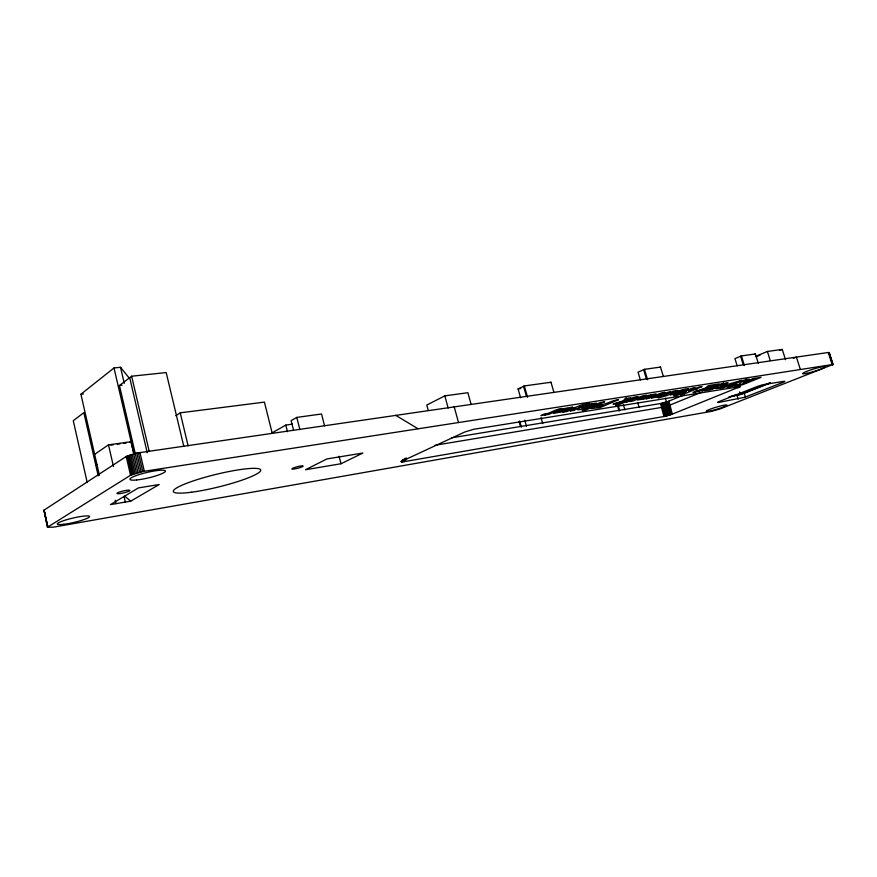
<?xml version="1.0" encoding="UTF-8"?>
<svg xmlns="http://www.w3.org/2000/svg" width="877" height="877" viewBox="0 0 877 877"><rect width="100%" height="100%" fill="white"/><g stroke="black" fill="none" stroke-linecap="round" stroke-linejoin="round"><path stroke-width="1.32" d="M401.359 461.455L464.678 432.043L473.448 429.324L740.462 386.527L672.286 414.141L665.161 416.301L404.286 461.642L401.238 461.609M47.49 527.22L130.541 475.268L142.754 471.519L833.095 364.448L719.973 408.945L711.587 411.357L53.398 527.165L47.49 527.22L44.069 510.118L126.211 456.5L136.79 453.069L827.724 352.554L829.028 352.971M642.096 398.816L651.611 395.121L642.096 398.816L641.427 396.568M401.227 461.73L402.861 459.603M401.348 461.828L402.971 459.822M401.578 461.883L403.201 459.877M401.918 461.905L404.352 458.901M402.379 461.894L404.801 458.89M402.927 461.839L406.161 457.849M404.286 461.642L406.709 458.649M740.276 380.958L739.081 381.703M99.419 475.334L80.914 394.233L113.999 367.956L120.522 367.299L129.467 378.404M135.343 453.924L119.447 385.496L131.627 376.211L166.191 372.561L183.797 446.316M94.65 454.352L108.496 444.836L130.98 441.712L133.743 453.606M95.801 465.259L96.887 464.536M129.785 442.512L132.306 440.824M175.817 415.753L180.224 412.837L264.415 402.104L272.21 433.238M626.046 397.829L626.726 400.109L630.651 397.774L626.375 398.443L622.144 401.238L613.034 404.144L625.772 400.789L625.093 398.509M130.739 501.162L159.197 484.532L138.413 487.919L110.48 504.593L130.739 501.162L124.753 496.174M685.277 389.443L685.935 391.613L680.618 394.727L683.347 394.288L702.049 386.582L698.728 387.108L688.96 391.131L688.302 388.96M324.567 425.783L321.53 413.988L296.788 417.408L291.109 420.642L293.455 429.894M271.684 433.095L285.792 425.093L292.512 424.139M573.931 410.359L583.15 405.218L589.388 403.146L582.273 404.757L562.815 412.135L566.772 411.499L575.75 407.958L570.039 410.984L573.931 410.359L573.251 408.024M688.96 391.131L695.11 387.678L692.457 388.094L673.766 395.823L677 395.297L685.935 391.613M471.135 404.516L467.869 392.71L444.825 395.878L426.781 405.031L428.195 410.272M341.021 463.747L362.881 453.025L326.946 458.934L305.503 469.732L341.021 463.747L339.081 456.226M520.587 397.774L518.088 388.928L524.336 385.935L550.997 382.24L553.869 392.227M550.208 382.613L550.997 382.24M663.242 376.09L660.524 367.09L644.463 369.316L638.05 372.166L640.374 379.927M659.723 367.452L660.524 367.09M625.772 400.789L615.555 405.141L619.392 404.527L637.974 396.623L634.115 397.226L626.726 400.109M758.386 363.549L755.382 353.968L741.405 355.909L734.948 358.638L737.195 365.862M746.809 380.98C757.333 376.88 735.715 380.98 735.726 384.488L731.67 385.847L733.698 384.904C716.783 389.728 736.91 385.891 739.728 383.786C740.418 381.659 748.563 379.193 743.192 381.681L746.809 380.98L746.152 378.886M754.571 354.308L755.382 353.968M755.404 356.479L767.375 351.469L782.251 349.419L785.507 359.68M779.85 350.416L782.251 349.419M451.337 437.864L660.545 403.541L667.704 401.589L683.972 394.935M702.74 391.712L670.116 405.01L662.935 407.202L435.025 445.286M715.796 387.185L718.46 386.099C713.966 386.428 728.063 382.284 720.488 385.266L723.963 384.718L728.02 382.646L719.447 384.378L705.075 390.166A5.668 0.647 -16.6 0 0 704.549 390.78L710.096 389.881L717.507 387.338L709.197 389.432L715.796 387.185L715.15 385.058M793.356 358.342L796.404 357.103L800.317 369.349M736.592 395.078L728.754 396.996M732.712 395.724L740.407 394.431L770.346 382.657M731.265 396.294L736.976 395.341A5.383 0.559 -16.7 0 0 744.233 393.247L770.412 382.942M745.406 397.029L782.865 382.416A5.569 0.57 -16.8 0 0 783.621 381.352L764.404 384.477A5.635 0.592 -16.8 0 0 756.774 386.669L719.315 401.458A5.448 0.559 -16.6 0 0 718.932 402.39L744.869 397.237L745.406 397.029L744.233 393.247M737.721 382.284L735.354 383.172M695.856 390.09L697.138 389.816M707.07 388.314L708.232 388.072M110.809 445.154L113.374 444.792M117.233 444.255L119.798 443.905M123.657 443.367L126.222 443.006M518.088 388.928L520.752 388.555M80.914 394.233L83.436 393.948M119.447 385.496L122.067 385.211M582.153 408.342L589.158 406.731C574.961 412.168 570.949 409.702 591.811 403.858L590.254 404.637C608.956 398.75 579.697 412.256 581.44 405.941M737.228 386.231L739.826 387.097M736.812 386.439L739.41 387.294M734.444 386.472L738.335 387.766M395.637 415.292L417.956 428.71M829.236 352.543L833.073 364.679M829.039 352.477L832.898 364.393M828.721 352.466L832.58 364.383M831.78 362.683L832.547 365.051M828.283 352.488L832.141 364.415M767.375 351.469L770.236 360.557M741.405 355.909L744.43 365.577M740.594 356.248L743.236 364.711M739.629 391.92L740.407 394.431M736.976 395.341L738.149 399.123M723.306 382.591L723.963 384.718M668.943 401.107L672.286 414.141M667.704 401.589L671.048 414.602M667.002 401.83L670.357 414.843M665.369 398.169L666.816 402.981M666.257 402.072L669.622 415.084M665.5 402.313L668.866 415.325M664.722 402.543L668.088 415.545M663.955 402.762L667.32 415.764M663.198 402.96L666.575 415.961M662.464 403.146L665.84 416.147M661.773 403.299L665.161 416.301M660.545 403.541L663.944 416.542M644.463 369.316L647.577 379.719M643.652 369.677L646.382 378.765M637.667 402.488L639.169 407.564M623.394 404.779L624.906 409.91M618.186 405.547L619.699 410.666M617.507 405.843L619.009 410.951M541.01 417.551L542.731 423.591M524.336 385.935L527.592 397.369M523.558 386.308L526.441 396.47M524.742 420.16L526.463 426.266M519.677 421.059L521.387 427.143M519.009 421.366L520.379 426.222M454.187 406.796L458.474 422.418M444.825 395.878L448.158 408.09M296.788 417.408L299.879 429.609M285.792 425.093L287.47 431.703M180.224 412.837L188.116 445.856M131.627 376.211L149.243 451.469M129.686 377.691L147.237 452.751M120.522 367.299L124.271 383.37M139.936 452.444L144.31 471.212M138.38 452.74L142.754 471.519M136.79 453.069L141.164 471.859M135.201 453.442L139.575 472.232M113.999 367.956L133.863 453.53M133.633 453.837L137.996 472.637M132.12 454.264L136.483 473.065M130.684 454.714L135.047 473.503M129.357 455.163L133.71 473.953M128.152 455.623L132.504 474.402M127.099 456.062L131.44 474.841M126.211 456.5L130.541 475.268M124.019 496.459L125.312 502.082M108.496 444.836L113.462 466.498M115.227 500.274L116.005 503.661M98.213 475.86L83.852 412.628L73.273 420.697L87.218 482.558M44.65 512.179L46.053 518.559M46.613 521.113L48.016 527.494M44.069 510.118L47.72 526.759M43.872 510.37L47.665 527.373M756.851 356.665A8.277 1.03 -17.1 0 1 760.249 354.944M572.418 407.158L562.332 411.773L553.475 413.374L558.101 410.962L564.152 410.008L567.441 408.485L559.383 410.403L563.856 408.638L572.418 407.158M637.7 399.813L643.367 399.21A5.076 0.614 -16.4 0 0 646.798 398.18L655.656 394.453A5.109 0.625 -16.4 0 0 655.919 393.916L648.015 395.461L637.7 399.813M683.632 390.133C676.518 392.348 659.767 397.752 678.908 393.06C698.081 386.11 682.438 389.125 676.342 391.964L683.632 390.133M677.428 390.594L667.046 395.538L658.079 398.005L673.284 391.109L677.428 390.594M591.054 408.485L600.076 407.619L618.592 399.66C612.201 400.208 606.884 404.297 600.471 404.856A5.328 0.669 -16.1 0 0 596.382 406.084L591.054 408.485M558.441 411.949L562.431 410.776L558.441 411.949M715.818 388.555L723.021 387.93L741.756 380.366L725.082 385.135A4.933 0.559 -16.7 0 0 721.289 386.264L715.818 388.555M591.591 404.648L585.726 406.654L591.591 404.648M674.731 393.51L678.447 392.414L674.731 393.51M698.3 390.923L706.763 388.939L693.564 392.633A5.755 0.658 -16.6 0 1 693.225 392.271L711.981 385.803L706.928 386.593L709.997 385.343L718.987 383.929L698.3 390.923M596.601 407.049L598.553 407.092L603.431 404.999L596.601 407.049M302.675 466.498L301.962 466.86A5.799 0.811 -14.4 0 1 292.49 469.14A5.799 0.811 -14.4 0 1 297.084 466.761A5.799 0.811 -14.4 0 1 302.675 466.498M720.828 387.25L720.335 387.623L727.176 385.354L720.828 387.25M664.788 392.425L658.386 395.406L670.346 391.559L658.901 396.842L655.821 397.325L662.42 394.321L653.847 397.643L651.162 398.07L657.991 394.968L646.261 398.849L661.587 392.929L664.788 392.425M544.135 414.207L540.945 415.632L546.842 414.054L544.683 415.018L548.969 414.339L562.091 408.518C555.645 408.77 550.526 413.604 544.135 414.207M600.559 402.488L582.098 410.502L586.121 409.855L604.593 401.852L600.559 402.488M629.412 400.69L626.178 402.061L631.714 400.581L629.522 401.513L633.347 400.91L646.667 395.264L642.841 395.867L629.412 400.69M737.886 384.882L735.101 386.001L742.359 384.839L761.093 377.329L753.792 378.48L750.964 379.62L754.702 379.028L746.25 381.736L743.389 382.887L746.206 382.438L741.58 384.29L737.886 384.882M63.911 524.271A16.564 2.236 -13.1 0 0 89.487 516.849A16.564 2.236 -13.1 0 0 66.915 519.633A16.564 2.236 -13.1 0 0 63.911 524.271M136.527 479.982A18.176 2.828 -13.2 0 0 165.194 471.618A18.176 2.828 -13.2 0 0 141.405 473.887A18.176 2.828 -13.2 0 0 136.527 479.982M710.885 410.787A10.831 1.074 -16.5 0 0 726.967 405.207A10.831 1.074 -16.5 0 0 711.938 408.55A10.831 1.074 -16.5 0 0 710.885 410.787M807.081 373.273A11.829 1.217 -17 0 0 825.191 366.959A11.829 1.217 -17 0 0 809.657 370.302A11.829 1.217 -17 0 0 807.081 373.273M191.646 492.205A44.968 6.402 -13.8 0 0 260.557 470.872A44.968 6.402 -13.8 0 0 198.991 479.072A44.968 6.402 -13.8 0 0 191.646 492.205M120.171 493.565A6.676 0.987 -13.2 0 0 129.906 490.462A6.676 0.987 -13.2 0 0 120.127 491.822A6.676 0.987 -13.2 0 0 120.171 493.565"/></g></svg>
